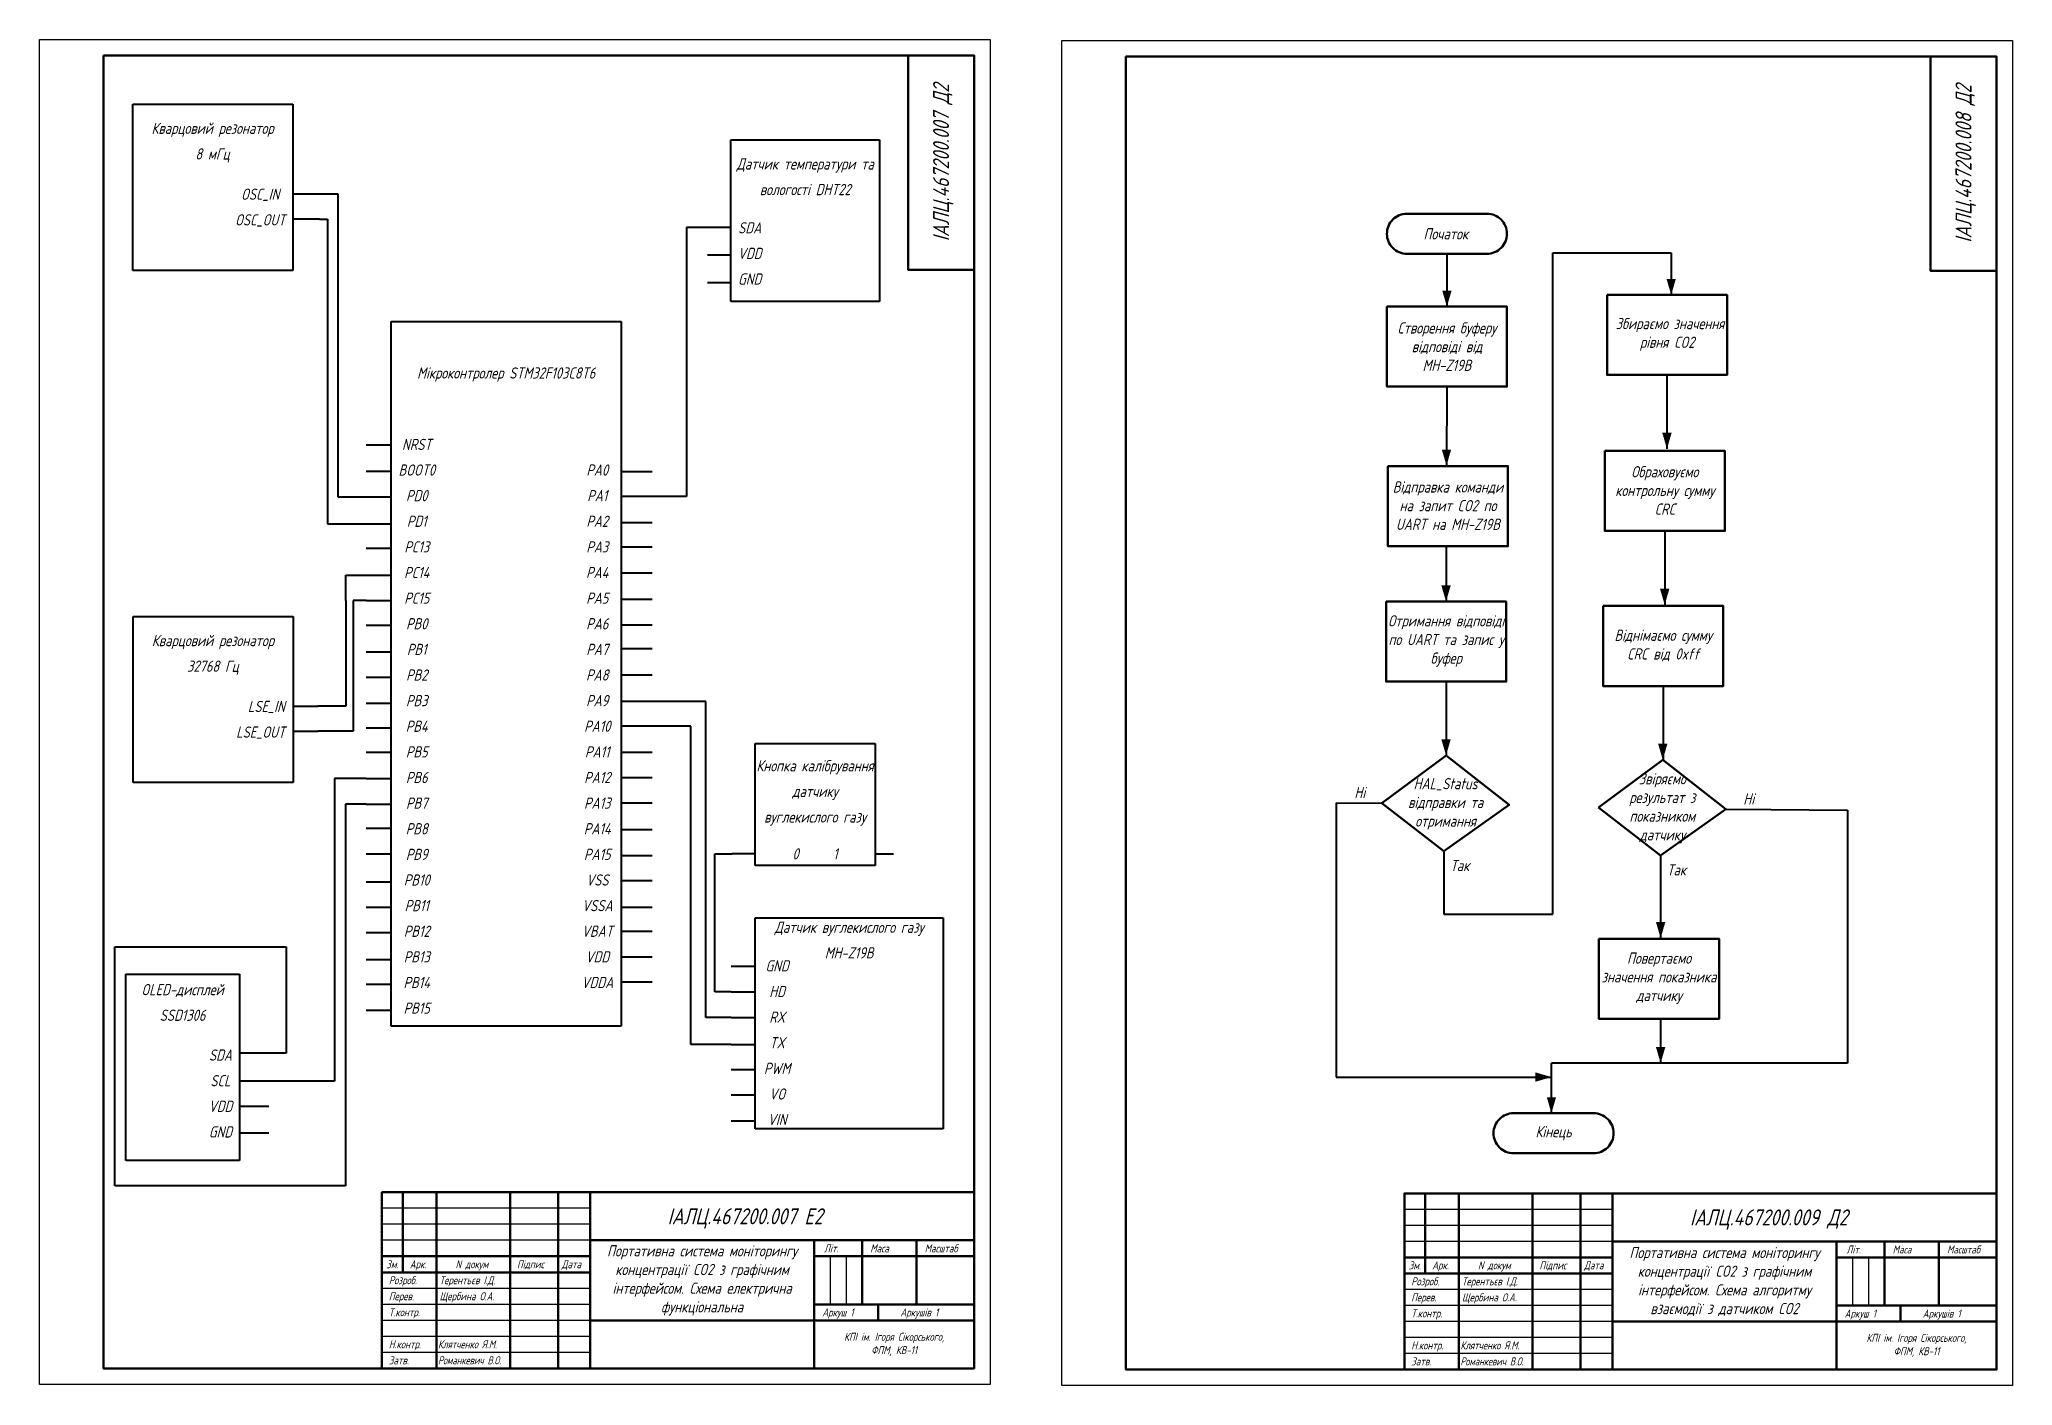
# Model space of a CAD drawing. Header units: millimetres. Extents: x 2767 to 4175, y 296 to 717.
# Drawn here: x 3558 to 4175, y 296 to 716 of the extents above; entities that cross this region are included whole.
import ezdxf
from ezdxf.enums import TextEntityAlignment as Align

# ---------------------------------------------------------------- set-up
doc = ezdxf.new("R2010")
doc.units = ezdxf.units.MM
doc.layers.get('0').update_dxf_attribs({"lineweight": 30})
for name, color, linetype, lineweight in [('Рамка', 7, 'Continuous', 50), ('Рамка_1', 7, 'Continuous', 120), ('Слой11', 2, 'Continuous', 40), ('Слой16', 3, 'Continuous', 50), ('СПЕЦИФ', 7, 'Continuous', 25)]:
    doc.layers.add(name, color=color, linetype=linetype, lineweight=lineweight)
doc.styles.add('ROMN_MY', font='gost-uw.shx', dxfattribs={"oblique": 15})

# ---------------------------------------------------------------- blocks, each defined once
blk = doc.blocks.new('A$C56FB199C')
at = {"layer": 'Слой11'}
blk.add_solid([(-12, 3.5), (-12, -3.5), (0, 0)], dxfattribs=at)

msp = doc.modelspace()

# ---------------------------------------------------------------- linework, layer by layer
at = {"layer": 'Defpoints'}
for points in [[(3558.14, 716.34), (3855.14, 716.34), (3855.14, 296.34), (3558.14, 296.34)], [(3877.54, 716), (4174.54, 716), (4174.54, 296), (3877.54, 296)]]:
    msp.add_lwpolyline(points, close=True, dxfattribs=at)
at = {"layer": 'Рамка'}
for p, q in [((3671.67, 356.34), (3671.67, 331.34)), ((3682.14, 356.34), (3682.14, 301.34)), ((3705.14, 356.34), (3705.14, 301.34)), ((3720.14, 356.34), (3720.14, 301.34)), ((3730.14, 356.34), (3730.14, 301.34)), ((3991.07, 356), (3991.07, 331)), ((4001.54, 356), (4001.54, 301)), ((4024.54, 356), (4024.54, 301)), ((4039.54, 356), (4039.54, 301)), ((4049.54, 356), (4049.54, 301)), ((3730.14, 341.34), (3850.14, 341.34)), ((3800.14, 341.34), (3800.14, 301.34)), ((3815.14, 341.34), (3815.14, 321.34)), ((3832.14, 341.34), (3832.14, 321.34)), ((4049.54, 341), (4169.54, 341)), ((4119.54, 341), (4119.54, 301)), ((4134.54, 341), (4134.54, 321)), ((4151.54, 341), (4151.54, 321)), ((3800.14, 336.34), (3850.14, 336.34)), ((4119.54, 336), (4169.54, 336)), ((3800.14, 321.34), (3850.14, 321.34)), ((3820.14, 321.34), (3820.14, 316.34)), ((4119.54, 321), (4169.54, 321)), ((4139.54, 321), (4139.54, 316)), ((3730.14, 316.34), (3850.14, 316.34)), ((4049.54, 316), (4169.54, 316))]:
    msp.add_line(p, q, dxfattribs=at)
for points in [[(3850.14, 711.34), (3850.14, 644.45), (3829.49, 644.45), (3829.49, 711.34)], [(4169.54, 711), (4169.54, 644.11), (4148.89, 644.11), (4148.89, 711)], [(3665.14, 301.34), (3850.14, 301.34), (3850.14, 356.34), (3665.14, 356.34)], [(3984.54, 301), (4169.54, 301), (4169.54, 356), (3984.54, 356)]]:
    msp.add_lwpolyline(points, close=True, dxfattribs=at)
for points in [[(3730.14, 336.34), (3665.14, 336.34)], [(4049.54, 336), (3984.54, 336)], [(3730.14, 331.34), (3665.14, 331.34)], [(4049.54, 331), (3984.54, 331)]]:
    msp.add_lwpolyline(points, dxfattribs=at)
at = {"layer": 'Рамка_1'}
for points in [[(3578.14, 711.34), (3850.14, 711.34), (3850.14, 301.34), (3578.14, 301.34)], [(3897.54, 711), (4169.54, 711), (4169.54, 301), (3897.54, 301)]]:
    msp.add_lwpolyline(points, close=True, dxfattribs=at)
at = {"layer": 'Слой11'}
for p, q in [((3587.34, 696.1), (3637.3, 696.1)), ((3587.34, 644.22), (3587.34, 696.1)), ((3637.3, 696.1), (3637.3, 644.22)), ((3774.15, 634.53), (3774.15, 684.96)), ((3774.15, 684.96), (3820.58, 684.96)), ((3820.58, 684.96), (3820.58, 634.53)), ((3637.3, 668.1), (3645.62, 668.1)), ((3645.62, 668.1), (3651.38, 668.1)), ((3651.38, 668.1), (3651.38, 573.51)), ((3645.62, 660.19), (3637.3, 660.19)), ((3645.62, 660.19), (3648.15, 660.19)), ((3648.15, 660.19), (3648.15, 565.06)), ((3766.8, 657.61), (3760.29, 657.61)), ((3760.29, 657.61), (3760.29, 573.61)), ((3774.15, 657.61), (3766.8, 657.61)), ((3766.8, 649.08), (3774.15, 649.08)), ((3997.84, 649.42), (3997.84, 632.92)), ((4030.88, 443.21), (4030.88, 649.76)), ((4030.88, 649.76), (4067.9, 649.76)), ((4067.9, 649.76), (4067.9, 636.57)), ((3637.3, 644.22), (3587.34, 644.22)), ((3766.8, 640.41), (3774.15, 640.41)), ((3820.58, 634.53), (3774.15, 634.53)), ((3668.02, 408.19), (3668.02, 628.26)), ((3668.02, 628.26), (3739.83, 628.26)), ((3739.83, 628.26), (3739.83, 408.19)), ((4066.58, 611.57), (4066.58, 588.51)), ((3997.84, 607.92), (3997.7, 583.26)), ((3668.02, 589.63), (3660.17, 589.63)), ((3660.17, 581.53), (3668.02, 581.53)), ((3739.83, 581.43), (3749.55, 581.43)), ((3651.38, 573.51), (3660.17, 573.51)), ((3660.17, 573.51), (3668.02, 573.51)), ((3749.55, 573.61), (3739.83, 573.61)), ((3760.29, 573.61), (3749.55, 573.61)), ((3648.15, 565.06), (3660.17, 565.06)), ((3660.17, 565.06), (3668.02, 565.06)), ((3749.55, 565.37), (3739.83, 565.37)), ((4065.87, 562.86), (4065.87, 539.81)), ((3660.17, 557.49), (3668.02, 557.49)), ((3749.55, 557.79), (3739.83, 557.79)), ((3997.56, 558.1), (3997.56, 540.83)), ((3653.81, 541.12), (3653.81, 549.03)), ((3653.81, 549.03), (3660.17, 549.03)), ((3660.17, 549.03), (3668.02, 549.03)), ((3749.55, 549.71), (3739.83, 549.71)), ((3653.81, 541.12), (3653.81, 508.16)), ((3660.17, 541.12), (3656.19, 541.12)), ((3656.19, 541.12), (3656.19, 517.22)), ((3660.17, 541.12), (3668.02, 541.12)), ((3749.55, 541.45), (3739.83, 541.45)), ((3587.46, 536.13), (3637.42, 536.13)), ((3587.46, 484.26), (3587.46, 536.13)), ((3637.42, 536.13), (3637.42, 484.26)), ((3660.17, 533.4), (3668.02, 533.4)), ((3749.55, 533.45), (3739.83, 533.45)), ((3660.17, 525.16), (3668.02, 525.16)), ((3749.55, 526.03), (3739.83, 526.03)), ((3749.55, 517.85), (3739.83, 517.85)), ((3656.19, 517.22), (3656.19, 500.35)), ((3660.17, 517.22), (3668.02, 517.22)), ((3997.56, 515.83), (3997.56, 492.78)), ((4065.35, 514.43), (4065.35, 491.38)), ((3637.42, 508.16), (3645.1, 508.16)), ((3653.81, 508.16), (3645.1, 508.16)), ((3660.17, 509.03), (3668.02, 509.03)), ((3749.55, 509.64), (3739.83, 509.64)), ((3766.29, 509.64), (3749.55, 509.64)), ((3766.29, 410.88), (3766.29, 509.64)), ((3637.42, 500.35), (3645.1, 500.35)), ((3656.19, 500.35), (3645.1, 500.35)), ((3660.17, 501.38), (3668.02, 501.38)), ((3749.55, 501.86), (3739.83, 501.86)), ((3761.58, 501.86), (3749.55, 501.86)), ((3761.58, 402.54), (3761.58, 501.86)), ((3660.17, 493.83), (3668.02, 493.83)), ((3749.55, 493.65), (3739.83, 493.65)), ((3781.68, 458.42), (3781.68, 496.48)), ((3781.68, 496.48), (3819.18, 496.48)), ((3819.18, 496.48), (3819.18, 458.42)), ((3637.42, 484.26), (3587.46, 484.26)), ((3660.17, 485.52), (3650.26, 485.52)), ((3650.26, 485.52), (3650.26, 390.99)), ((3660.17, 485.52), (3668.02, 485.52)), ((3749.55, 485.73), (3739.83, 485.73)), ((3660.17, 477.49), (3653.75, 477.49)), ((3653.75, 477.49), (3653.75, 358.34)), ((3660.17, 477.49), (3668.02, 477.49)), ((3749.55, 477.83), (3739.83, 477.83)), ((3963.25, 478.01), (3977.49, 477.9)), ((3963.25, 478.01), (3963.25, 392.32)), ((4084.74, 476.01), (4098.99, 475.9)), ((4098.99, 475.9), (4122.93, 475.71)), ((4122.93, 475.71), (4122.93, 401.77)), ((3660.17, 470.07), (3668.02, 470.07)), ((3749.55, 469.57), (3739.83, 469.57)), ((3996.91, 462.87), (3996.85, 443.21)), ((3660.17, 461.99), (3668.02, 461.99)), ((3749.55, 461.41), (3739.83, 461.41)), ((3769.09, 418.94), (3769.09, 462.08)), ((3769.09, 462.08), (3774.54, 462.08)), ((3781.68, 462.08), (3774.54, 462.08)), ((3819.18, 458.42), (3781.68, 458.42)), ((3819.18, 462.08), (3824.94, 462.08)), ((4064.6, 461.5), (4064.6, 435.71)), ((3660.17, 453.34), (3668.02, 453.34)), ((3749.55, 453.63), (3739.83, 453.63)), ((3660.17, 445.38), (3668.02, 445.38)), ((3749.55, 445.32), (3739.83, 445.32)), ((3749.55, 437.74), (3739.83, 437.74)), ((3781.7, 376.18), (3781.7, 442.06)), ((3781.7, 442.06), (3840.45, 442.06)), ((3840.45, 442.06), (3840.45, 376.18)), ((3996.85, 443.21), (4030.88, 443.21)), ((3581.69, 358.34), (3581.69, 433.01)), ((3581.69, 433.01), (3635.24, 433.01)), ((3635.24, 433.01), (3635.24, 399.83)), ((3660.17, 437.43), (3668.02, 437.43)), ((3660.17, 429.07), (3668.02, 429.07)), ((3749.55, 429.73), (3739.83, 429.73)), ((3781.7, 426.8), (3774.26, 426.8)), ((3585.07, 366.23), (3585.07, 424.46)), ((3585.07, 424.46), (3620.58, 424.46)), ((3620.58, 424.46), (3620.58, 366.23)), ((3660.17, 421.37), (3668.02, 421.37)), ((3749.55, 422), (3739.83, 422)), ((3660.17, 413.19), (3668.02, 413.19)), ((3774.26, 418.94), (3769.09, 418.94)), ((3774.26, 418.94), (3781.7, 418.94)), ((3739.83, 408.19), (3668.02, 408.19)), ((3774.26, 410.88), (3766.29, 410.88)), ((3774.26, 410.88), (3781.7, 410.88)), ((4064.6, 410.49), (4064.6, 396.66)), ((3774.26, 402.54), (3761.58, 402.54)), ((3774.26, 402.54), (3781.7, 402.54)), ((4122.93, 401.77), (4122.93, 396.66)), ((3629.83, 399.83), (3620.58, 399.83)), ((3635.24, 399.83), (3629.83, 399.83)), ((3774.26, 394.72), (3781.7, 394.72)), ((4030.49, 381.04), (4030.49, 396.66)), ((4122.93, 396.66), (4030.49, 396.66)), ((3629.83, 390.99), (3620.58, 390.99)), ((3650.26, 390.99), (3629.83, 390.99)), ((3963.25, 392.32), (4030.49, 392.32)), ((3629.83, 383.17), (3620.58, 383.17)), ((3774.26, 386.79), (3781.7, 386.79)), ((3774.26, 378.62), (3781.7, 378.62)), ((3840.45, 376.18), (3781.7, 376.18)), ((3629.83, 374.8), (3620.58, 374.8)), ((3620.58, 366.23), (3585.07, 366.23)), ((3653.75, 358.34), (3581.69, 358.34))]:
    msp.add_line(p, q, dxfattribs=at)
at = {"layer": 'Слой16'}
for points in [[(4010.34, 661.92), (3985.34, 661.92, 0.414214), (3979.09, 655.67), (3979.09, 655.67, 0.414214), (3985.34, 649.42), (4010.34, 649.42, 0.414214), (4016.59, 655.67), (4016.59, 655.67, 0.414214)], [(4043.64, 381.04), (4018.64, 381.04, 0.414214), (4012.39, 374.79), (4012.39, 374.79, 0.414214), (4018.64, 368.54), (4043.64, 368.54, 0.414214), (4049.89, 374.79), (4049.89, 374.79, 0.414214)]]:
    msp.add_lwpolyline(points, format="xyb", close=True, dxfattribs=at)
for points in [[(4047.87, 636.57), (4085.37, 636.57), (4085.37, 611.57), (4047.87, 611.57)], [(3979.09, 632.92), (4016.59, 632.92), (4016.59, 607.92), (3979.09, 607.92)], [(4047.16, 587.86), (4084.66, 587.86), (4084.66, 562.86), (4047.16, 562.86)], [(3979.4, 583.1), (4016.9, 583.1), (4016.9, 558.1), (3979.4, 558.1)], [(3978.85, 540.83), (4016.35, 540.83), (4016.35, 515.83), (3978.85, 515.83)], [(4046.64, 539.43), (4084.14, 539.43), (4084.14, 514.43), (4046.64, 514.43)], [(4045.34, 435.49), (4082.84, 435.49), (4082.84, 410.49), (4045.34, 410.49)]]:
    msp.add_lwpolyline(points, close=True, dxfattribs=at)
for points in [[(3977.49, 477.9), (3997.58, 492.78), (4017.27, 477.38), (3996.91, 462.87), (3977.49, 477.9)], [(4045.18, 476.53), (4065.27, 491.41), (4084.96, 476.01), (4064.6, 461.5), (4045.18, 476.53)]]:
    msp.add_lwpolyline(points, dxfattribs=at)
at = {"layer": 'СПЕЦИФ'}
for p, q in [((3805.14, 336.34), (3805.14, 321.34)), ((3810.14, 336.34), (3810.14, 321.34)), ((4124.54, 336), (4124.54, 321)), ((4129.54, 336), (4129.54, 321))]:
    msp.add_line(p, q, dxfattribs=at)
for points in [[(3730.14, 351.34), (3665.14, 351.34), (3665.14, 351.34)], [(3730.14, 346.34), (3665.14, 346.34)], [(4049.54, 351), (3984.54, 351), (3984.54, 351)], [(4049.54, 346), (3984.54, 346)], [(3730.14, 341.34), (3665.14, 341.34)], [(4049.54, 341), (3984.54, 341)], [(3730.14, 326.34), (3665.14, 326.34)], [(3730.14, 321.34), (3665.14, 321.34)], [(4049.54, 326), (3984.54, 326)], [(4049.54, 321), (3984.54, 321)], [(3730.14, 316.34), (3665.14, 316.34)], [(4049.54, 316), (3984.54, 316)], [(3730.14, 311.34), (3665.14, 311.34)], [(4049.54, 311), (3984.54, 311)], [(3730.14, 306.34), (3665.14, 306.34)], [(4049.54, 306), (3984.54, 306)]]:
    msp.add_lwpolyline(points, dxfattribs=at)

# ---------------------------------------------------------------- block references
at = {"layer": 'Слой11', "xscale": 0.4166500000000042, "yscale": 0.4166500000000042, "zscale": 0.4166500000000042, "rotation": 270}
for p in [(4067.9, 636.57), (3997.84, 632.92), (4066.58, 588.51), (3997.7, 583.26), (3997.56, 540.83), (4065.87, 539.81), (3997.56, 492.78), (4065.27, 491.41), (4064.6, 435.71), (4064.6, 396.66), (4030.49, 381.04)]:
    msp.add_blockref('A$C56FB199C', p, dxfattribs=at)
at = {"layer": 'Слой11', "xscale": 0.4166500000000042, "yscale": 0.4166500000000042, "zscale": 0.4166500000000042}
msp.add_blockref('A$C56FB199C', (4030.49, 392.32), dxfattribs=at)

# ---------------------------------------------------------------- texts
at = {"char_height": 3.5, "attachment_point": 5, "line_spacing_factor": 1.371429, "style": 'ROMN_MY'}
for s, insert, width in [('\\pxqc;{\\Fgost-uw|c204;Кварцовий резонатор }\\P8 {\\Fgost-uw|c204;мГц}', (3612.2, 684.12), 49.9622), ('\\pxqc;{\\Fgost-uw|c204;Датчик температури та вологості} DHT22', (3797.36, 673.47), 46.4341), ('OSC_IN\\POSC_OUT', (3627.09, 663.85), 19.6366), ('\\pxqc;SDA\\PVDD\\PGND', (3780, 649.53), 11.7061), ('\\pxqc;{\\Fgost-uw|c204;Мікроконтролер }STM32F103C8T6', (3703.93, 611.71), 71.8137), ('\\pxqc;NRST\\PBOOT0\\PPD0\\PPD1\\PPC13\\PPC14\\PPC15\\PPB0\\PPB1\\PPB2\\PPB3\\PPB4\\PPB5\\PPB6\\PPB7\\PPB8\\PPB9\\PPB10\\PPB11\\PPB12\\PPB13\\PPB14\\PPB15', (3676, 501.87), 15.963), ('\\pxqc;PA0\\PPA1\\PPA2\\PPA3\\PPA4\\PPA5\\PPA6\\PPA7\\PPA8\\PPA9\\PPA10\\PPA11\\PPA12\\PPA13\\PPA14\\PPA15\\PVSS\\PVSSA\\PVBAT\\PVDD\\PVDDA', (3732.39, 501.87), 14.8851), ('\\pxqc;{\\Fgost-uw|c204;Кварцовий резонатор }\\P32768 {\\Fgost-uw|c204;Гц}', (3612.32, 524.15), 49.9622), ('{\\Fgost-uw|c204;  }LSE_IN\\PLSE_OUT', (3627.21, 503.89), 19.6366), ('\\pxqc;{\\Fgost-uw|c204;Кнопка калібрування датчику вуглекислого газу}', (3800.43, 481.06), 37.508), ('\\pxqc;0    ^I^I1', (3800.43, 462.03), 37.508), ('\\pxqc;{\\Fgost-uw|c204;Датчик вуглекислого газу}\\PMH-Z19B', (3811.08, 435.1), 58.7538), ('\\pxqc;GND\\PHD\\PRX\\PTX\\PPWM\\PVO\\PVIN', (3788.57, 403.04), 13.738), ('\\pxqc;OLED-{\\Fgost-uw|c204;дисплей}\\PSSD1306', (3602.83, 415.62), 35.5063), ('\\pxqc;SDA\\PSCL\\PVDD\\PGND', (3614.67, 387.19), 11.8257)]:
    msp.add_mtext(s, dxfattribs=dict(at, insert=insert, width=width))
at = {"char_height": 3.5, "attachment_point": 5, "style": 'ROMN_MY'}
for s, insert, width in [('\\pxqc;Початок', (3997.47, 655.65), 25.7338), ('{\\Fgost-uw|c204; Збираємо значення рівня }CO2', (4066.62, 624.23), 37.5), ('{\\Fgost-uw|c204;Створення буферу відповіді від }MH-Z19B', (3997.84, 620.42), 37.5), ('{\\Fgost-uw|c204;Обраховуємо контрольну сумму }CRC', (4065.91, 575.52), 37.5), ('{\\Fgost-uw|c204;Відправка команди} {\\Fgost-uw|c204;на запит }CO2{\\Fgost-uw|c204; по }UART {\\Fgost-uw|c204;на }MH-Z19B', (3998.15, 570.76), 37.5), ('{\\Fgost-uw|c204;Отримання відповіді по }UART {\\Fgost-uw|c204;та запис у буфер}', (3997.6, 528.49), 37.5), ('{\\Fgost-uw|c204;Віднімаємо сумму }CRC {\\Fgost-uw|c204;від }0xff', (4065.39, 527.09), 37.5), ('\\pxqc;{\\Fgost-uw|c204;Звіряємо результат з показником датчику}', (4065.12, 476.26), 31.25), ('\\pxqc;{\\Fgost-uw|c204;Ні}', (3970.6, 481.16), 31.25), ('\\pxqc;HAL_Status {\\Fgost-uw|c204;відправки та отримання}', (3997.42, 477.63), 31.25), ('\\pxqc;{\\Fgost-uw|c204;Ні}', (4092.1, 479.16), 31.25), ('\\pxqc;{\\Fgost-uw|c204;Так}', (4001.87, 458.39), 31.25), ('\\pxqc;{\\Fgost-uw|c204;Так}', (4069.56, 457.02), 31.25), ('{\\Fgost-uw|c204;Повертаємо значення показника датчику}', (4064.09, 423.15), 37.5), ('\\pxqc;Кінець', (4031.14, 374.79), 25)]:
    msp.add_mtext(s, dxfattribs=dict(at, insert=insert, width=width))
at = {"layer": 'СПЕЦИФ', "style": 'ROMN_MY', "oblique": 15}
for s, p in [('ІАЛЦ.467200.007 Д2', (3839.81, 677.89)), ('ІАЛЦ.467200.008 Д2', (4159.22, 677.55))]:
    msp.add_text(s, height=5, rotation=90, dxfattribs=at).set_placement(p, align=Align.MIDDLE_CENTER)
for s, p in [('ІАЛЦ.467200.007 Е2', (3754.38, 346.34)), ('ІАЛЦ.467200.009 Д2', (4073.78, 346))]:
    msp.add_text(s, height=5, dxfattribs=at).set_placement(p)
at = {"layer": 'СПЕЦИФ', "lineweight": 20, "style": 'ROMN_MY', "oblique": 15}
for s, p in [('Лiт.', (3803.25, 337.58)), ('Маса', (3817.68, 337.58)), ('Масштаб', (3834.68, 337.58)), ('Лiт.', (4122.66, 337.23)), ('Маса', (4137.08, 337.23)), ('Масштаб', (4154.08, 337.23)), ('Зм.', (3666.51, 332.62)), ('Арк.', (3673.82, 332.62)), ('N докум', (3688.13, 332.62)), ('Пiдпис', (3707.32, 332.62)), ('Дата', (3721.28, 332.62)), ('Зм.', (3985.92, 332.28)), ('Арк.', (3993.22, 332.28)), ('N докум', (4007.54, 332.28)), ('Пiдпис', (4026.73, 332.28)), ('Дата', (4040.68, 332.28)), ('Розроб.', (3667.29, 327.62)), ('Терентьєв І.Д.', (3683.14, 327.62)), ('Розроб.', (3986.69, 327.28)), ('Терентьєв І.Д.', (4002.54, 327.28)), ('Перев.', (3667.29, 322.62)), ('Щербина О.А.', (3683.14, 322.62)), ('Перев.', (3986.69, 322.28)), ('Щербина О.А.', (4002.54, 322.28)), ('Т.контр.', (3667.29, 317.62)), ('Аркуш 1', (3802.68, 317.58)), ('Аркушiв 1', (3827.09, 317.58)), ('Т.контр.', (3986.69, 317.28)), ('Аркуш 1', (4122.08, 317.23)), ('Аркушiв 1', (4146.49, 317.23)), ('Н.контр.', (3667.29, 307.62)), ('Н.контр.', (3986.69, 307.28)), ('Затв.', (3667.29, 302.62)), ('Затв.', (3986.69, 302.28))]:
    msp.add_text(s, height=2.5, dxfattribs=at).set_placement(p)
for s, width, p in [('Клятченко Я.М.', 0.98, (3682.64, 307.62)), ('Клятченко Я.М.', 0.98, (4002.04, 307.28)), ('Романкевич В.О.', 0.95, (3682.64, 302.62)), ('Романкевич В.О.', 0.95, (4002.04, 302.28))]:
    msp.add_text(s, height=2.5, dxfattribs=dict(at, width=width)).set_placement(p)
at = {"layer": 'СПЕЦИФ', "attachment_point": 5, "style": 'ROMN_MY'}
for s, insert, char_height, width in [('\\pxqc;{\\Fgost-uw|c204;Портативна система моніторингу концентрації }CO2 {\\Fgost-uw|c204;з графічним інтерфейсом. Схема електрична функціональна}', (3765.14, 328.84), 3.5, 70), ('{\\Fgost-uw|c204;Портативна система моніторингу концентрації }CO2 {\\Fgost-uw|c204;з графічним інтерфейсом. Схема алгоритму взаємодії з датчиком }CO2', (4084.54, 328.5), 3.5, 70), ('\\pxqc;{\\Fgost-uw|c204;КПІ ім}. {\\Fgost-uw|c204;Ігоря Сікорського},\\P{\\Fgost-uw|c204;ФПМ}, {\\Fgost-uw|c204;КВ}-11', (3825.14, 308.84), 2.5, 50), ('\\pxqc;{\\Fgost-uw|c204;КПІ ім}. {\\Fgost-uw|c204;Ігоря Сікорського},\\P{\\Fgost-uw|c204;ФПМ}, {\\Fgost-uw|c204;КВ}-11', (4144.54, 308.5), 2.5, 50)]:
    msp.add_mtext(s, dxfattribs=dict(at, insert=insert, char_height=char_height, width=width))

doc.saveas('drawing.dxf')
